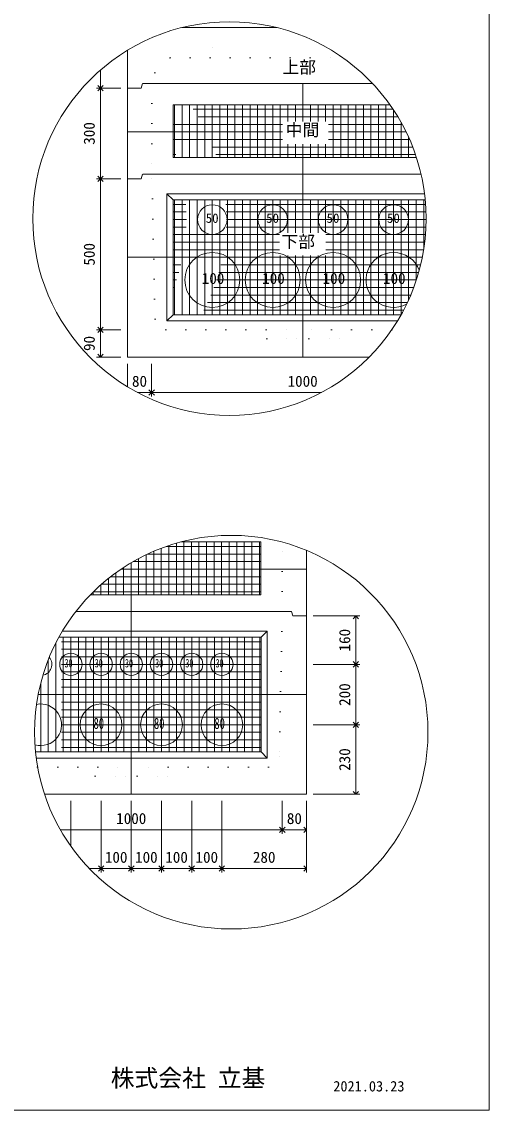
# Model space of a CAD drawing. Units: millimetres, scale not verified. Extents: x -6420 to 6420, y -3109 to 3109.
# Drawn here: x -3826 to -2340, y -2591 to 867 of the extents above; entities that cross this region are included whole.
import ezdxf
from ezdxf.enums import TextEntityAlignment as Align

# ---------------------------------------------------------------- set-up
doc = ezdxf.new("R2010")
doc.units = ezdxf.units.MM
doc.header["$LTSCALE"] = 20
for name, pattern in [('DASHED1', [1.8, 1.2, -0.6]), ('USER2', [50.8, 31.75, -6.35, 6.35, -6.35]), ('USER5', [3.185, 0.01, -3.175])]:
    doc.linetypes.add(name, pattern=pattern)
for name, color, linetype, lineweight in [('0-2_waku', 7, 'Continuous', 18), ('0-3_gaikei', 7, 'Continuous', 18), ('0-4_kakure', 7, 'DASHED1', 5), ('0-5_sunpou', 7, 'Continuous', 5), ('0-7_hole', 7, 'Continuous', 18), ('0-8_uchigawa', 6, 'Continuous', 18), ('0-D_文字１', 7, 'Continuous', 18), ('0-E_コア部分\u3000寸法補助線3', 150, 'USER2', 18), ('0-F_コア部分\u3000寸法補助線2', 150, 'USER2', 18), ('1-0_コア部分\u3000中心補助線', 1, 'Continuous', 18), ('1-1_コア部分\u3000寸法補助線', 7, 'USER2', 5), ('1-2_uchigawa2', 6, 'USER2', 18)]:
    doc.layers.add(name, color=color, linetype=linetype, lineweight=lineweight)
doc.styles.add('ＭＳ ゴシック', font='')
doc.styles.get('ＭＳ ゴシック').set_extended_font_data('MS Gothic')

# ---------------------------------------------------------------- blocks, each defined once
blk = doc.blocks.new('_Open90')
at = {"layer": '0-5_sunpou'}
blk.add_line((0, 0), (-1, 0), dxfattribs=at)
blk.add_lwpolyline([(-0.5, 0.5), (0, 0), (-0.5, -0.5)], dxfattribs=at)

msp = doc.modelspace()

# ---------------------------------------------------------------- linework, layer by layer
at = {"layer": '0-2_waku'}
for p in [(-2340.24, 3109.12), (-6420.24, -2590.88), (-6420.24, -2590.88), (-6420.24, -2590.88), (-6420.24, -2590.88)]:
    msp.add_line(p, (-2340.24, -2590.88), dxfattribs=at)
at = {"layer": '0-3_gaikei'}
for p, q in [((-3317.23, 848.27), (-3245.17, 848.27)), ((-3317.23, 848.27), (-3245.17, 848.27)), ((-3317.23, 848.27), (-3245.17, 848.27)), ((-3014.44, 848.27), (-3317.23, 848.27)), ((-3317.17, 848.27), (-3014.44, 848.27)), ((-3317.17, 848.27), (-3014.44, 848.27)), ((-3489.97, 656.27), (-3489.97, 776.28)), ((-3441.97, 670.67), (-3446.77, 656.27)), ((-2932.35, 670.67), (-3441.15, 670.67)), ((-2711.05, 670.67), (-2933.17, 670.67)), ((-3489.97, 656.27), (-3489.97, -198.13)), ((-3446.77, 656.27), (-3489.97, 656.27)), ((-3446.77, 656.27), (-3489.97, 656.27)), ((-3441.97, 382.67), (-3446.77, 368.27)), ((-2932.35, 382.67), (-3441.15, 382.67)), ((-2556.76, 382.67), (-2933.17, 382.67)), ((-3446.77, 368.27), (-3489.97, 368.27)), ((-3446.77, 368.27), (-3489.97, 368.27)), ((-3489.97, -198.13), (-2721.56, -198.13)), ((-3489.97, -198.13), (-2721.56, -198.13)), ((-3489.97, -198.13), (-2721.56, -198.13)), ((-2921.04, -1289.58), (-2921.04, -812.31)), ((-2969.04, -1006.38), (-2964.24, -1020.78)), ((-2921.04, -1020.78), (-2964.24, -1020.78))]:
    msp.add_line(p, q, dxfattribs=at)
for points in [[(-3753.45, -1587.18), (-2921.04, -1587.18), (-2921.04, -1020.78)], [(-3741.26, -1587.18), (-2921.04, -1587.18), (-2921.04, -1020.78)], [(-2969.04, -1006.38), (-3477.84, -1006.38), (-3653.92, -1006.38)]]:
    msp.add_lwpolyline(points, dxfattribs=at)
at = {"layer": '0-4_kakure', "linetype": 'USER5', "lineweight": 18}
for p, q in [((-3221.17, 848.27), (-3221.17, 864.42)), ((-3221.17, 848.27), (-3221.17, 752.27)), ((-3402.75, 704.27), (-3354.75, 752.27)), ((-3354.75, 752.27), (-2805.05, 752.27)), ((-3402.75, 704.27), (-3412.35, 670.67)), ((-3412.35, 670.67), (-3412.35, 382.67)), ((-3402.44, -78.13), (-3412.35, 382.67)), ((-3402.44, -78.13), (-3368.11, -111.73)), ((-3368.11, -111.73), (-2932.35, -111.73)), ((-3047.55, -140.53), (-3076.35, -111.73)), ((-2650.16, -111.73), (-2932.35, -111.73)), ((-2817.15, -140.53), (-2788.35, -111.73)), ((-3047.55, -140.53), (-2951.55, -140.53)), ((-2951.55, -140.53), (-2947.71, -198.13)), ((-2913.15, -140.53), (-2916.99, -198.13)), ((-2913.15, -140.53), (-2817.15, -140.53)), ((-2997.83, -1006.38), (-2997.83, -786.2)), ((-2997.83, -1006.38), (-3007.74, -1467.18)), ((-3007.74, -1467.18), (-3042.07, -1500.78)), ((-3775.48, -1500.78), (-3477.83, -1500.78)), ((-3593.03, -1529.58), (-3621.83, -1500.78)), ((-3042.07, -1500.78), (-3477.83, -1500.78)), ((-3362.63, -1529.58), (-3333.83, -1500.78)), ((-3593.03, -1529.58), (-3497.03, -1529.58)), ((-3497.03, -1529.58), (-3493.19, -1587.18)), ((-3458.63, -1529.58), (-3462.47, -1587.18)), ((-3458.63, -1529.58), (-3362.63, -1529.58))]:
    msp.add_line(p, q, dxfattribs=at)
at = {"layer": '0-5_sunpou', "color": 150, "lineweight": 18}
for p, q in [((-3575.72, 713.76), (-3575.72, 673.55)), ((-3511.09, 656.27), (-3588.2, 656.27)), ((-3532.21, 656.27), (-3588.2, 656.27)), ((-3575.72, 638.99), (-3575.72, 385.55)), ((-3511.09, 368.27), (-3588.2, 368.27)), ((-3511.09, 368.27), (-3588.2, 368.27)), ((-3575.72, 350.99), (-3575.72, -94.45)), ((-3511.09, -111.73), (-3588.2, -111.73)), ((-3532.21, -111.73), (-3588.2, -111.73)), ((-3575.72, -129.01), (-3575.72, -180.85)), ((-3511.09, -198.13), (-3588.2, -198.13)), ((-3489.97, -219.25), (-3489.97, -292.87)), ((-3413.17, -219.25), (-3413.17, -323.33)), ((-3413.17, -219.25), (-3413.17, -323.33)), ((-3458.26, -310.85), (-3430.45, -310.85)), ((-3395.89, -310.85), (-2873.41, -310.85)), ((-2899.92, -1020.78), (-2751.5, -1020.78)), ((-2763.98, -1038.06), (-2763.98, -1157.1)), ((-2899.92, -1174.38), (-2751.5, -1174.38)), ((-2899.92, -1174.38), (-2751.5, -1174.38)), ((-2763.98, -1191.66), (-2763.98, -1349.1)), ((-2899.92, -1366.38), (-2751.5, -1366.38)), ((-2899.92, -1366.38), (-2751.5, -1366.38)), ((-2763.98, -1383.66), (-2763.98, -1569.9)), ((-2899.92, -1587.18), (-2751.5, -1587.18)), ((-3669.83, -1608.3), (-3669.83, -1752.04)), ((-3573.83, -1608.3), (-3573.83, -1835.58)), ((-3573.83, -1608.3), (-3573.83, -1835.58)), ((-3477.83, -1608.3), (-3477.83, -1835.58)), ((-3477.83, -1608.3), (-3477.83, -1835.58)), ((-3381.83, -1608.3), (-3381.83, -1835.58)), ((-3381.83, -1608.3), (-3381.83, -1835.58)), ((-3285.83, -1608.3), (-3285.83, -1835.58)), ((-3285.83, -1608.3), (-3285.83, -1835.58)), ((-3189.83, -1608.3), (-3189.83, -1835.58)), ((-3189.83, -1608.3), (-3189.83, -1835.58)), ((-2997.84, -1608.3), (-2997.84, -1712.39)), ((-2997.84, -1608.3), (-2997.84, -1712.39)), ((-2921.04, -1608.3), (-2921.04, -1712.39)), ((-2921.04, -1608.3), (-2921.04, -1835.58)), ((-3703.12, -1699.91), (-3015.12, -1699.91)), ((-2980.56, -1699.91), (-2938.32, -1699.91)), ((-3610.99, -1823.1), (-3591.11, -1823.1)), ((-3556.55, -1823.1), (-3495.11, -1823.1)), ((-3460.55, -1823.1), (-3399.11, -1823.1)), ((-3364.55, -1823.1), (-3303.11, -1823.1)), ((-3268.55, -1823.1), (-3207.11, -1823.1)), ((-3172.55, -1823.1), (-2938.32, -1823.1))]:
    msp.add_line(p, q, dxfattribs=at)
for centre in [(-3165.83, 241.71), (-3160.22, -1389.92)]:
    msp.add_circle(centre, 625.17, dxfattribs=at)
at = {"layer": '0-7_hole'}
for centre, radius in [((-3220.35, 238.67), 47.04), ((-3028.35, 238.67), 47.04), ((-2836.35, 238.67), 47.04), ((-2644.35, 238.67), 47.04), ((-3220.35, 46.67), 87.36), ((-3028.35, 46.67), 87.36), ((-2836.35, 46.67), 87.36), ((-3669.83, -1174.38), 35.52), ((-3573.83, -1174.38), 35.52), ((-3477.83, -1174.38), 35.52), ((-3381.83, -1174.38), 35.52), ((-3285.83, -1174.38), 35.52), ((-3189.83, -1174.38), 35.52), ((-3573.83, -1366.38), 66.24), ((-3381.83, -1366.38), 66.24), ((-3189.83, -1366.38), 66.24)]:
    msp.add_circle(centre, radius, dxfattribs=at)
for centre, radius, start, end in [((-2644.35, 46.67), 87.36, 20.66629, 298.32089), ((-3765.83, -1174.38), 35.52, 281.59033, 39.2294), ((-3765.83, -1366.38), 66.24, 253.99064, 101.55918)]:
    msp.add_arc(centre, radius, start, end, dxfattribs=at)
at = {"layer": '0-8_uchigawa'}
for p, q in [((-3364.35, 320.27), (-3345.15, 301.07)), ((-3364.35, -82.93), (-3364.35, 320.27)), ((-3345.15, 301.07), (-2932.35, 301.07)), ((-3345.15, -63.73), (-3345.15, 301.07)), ((-2932.35, 301.07), (-2543.49, 301.07)), ((-3364.35, -82.93), (-3345.15, -63.73)), ((-3345.15, -63.73), (-2620.36, -63.73)), ((-3364.35, -82.93), (-2631.56, -82.93)), ((-3045.83, -1471.98), (-3045.83, -1068.78)), ((-3065.03, -1452.78), (-3065.03, -1087.98)), ((-3782.22, -1452.78), (-3065.03, -1452.78)), ((-3779.98, -1471.98), (-3045.83, -1471.98)), ((-3045.83, -1471.98), (-3065.03, -1452.78))]:
    msp.add_line(p, q, dxfattribs=at)
for points in [[(-3364.35, 320.27), (-2932.35, 320.27), (-2545.62, 320.27)], [(-3707.65, -1087.98), (-3477.83, -1087.98), (-3065.03, -1087.98), (-3045.83, -1068.78)], [(-3696.61, -1068.78), (-3477.83, -1068.78), (-3045.83, -1068.78)]]:
    msp.add_lwpolyline(points, dxfattribs=at)
at = {"layer": '0-E_コア部分\u3000寸法補助線3'}
for p, q in [((-3340.35, 435.47), (-3340.35, 603.47)), ((-3292.35, 435.47), (-3292.35, 603.47)), ((-3244.35, 435.47), (-3244.35, 603.47)), ((-3196.35, 435.47), (-3196.35, 603.47)), ((-3148.35, 435.47), (-3148.35, 603.47)), ((-3100.35, 435.47), (-3100.35, 603.47)), ((-3052.35, 435.47), (-3052.35, 603.47)), ((-3004.35, 435.47), (-3004.35, 603.47)), ((-2956.35, 550.44), (-2956.35, 603.47)), ((-2908.35, 550.44), (-2908.35, 603.47)), ((-2860.35, 550.44), (-2860.35, 603.47)), ((-2812.35, 435.47), (-2812.35, 603.47)), ((-2764.35, 435.47), (-2764.35, 603.47)), ((-2716.35, 435.47), (-2716.35, 603.47)), ((-2668.35, 435.47), (-2668.35, 603.47)), ((-2997.68, 541.07), (-3345.15, 541.07)), ((-2617, 541.07), (-2850.8, 541.07)), ((-2620.35, 435.47), (-2620.35, 547.14)), ((-2997.68, 493.07), (-3345.15, 493.07)), ((-2593.42, 493.07), (-2850.8, 493.07)), ((-2956.35, 435.47), (-2956.35, 478.57)), ((-2908.35, 435.47), (-2908.35, 478.57)), ((-2860.35, 435.47), (-2860.35, 478.57)), ((-2572.35, 435.47), (-2572.35, 438.22)), ((-2542.28, 286.67), (-3345.15, 286.67)), ((-3340.35, -63.73), (-3340.35, 301.07)), ((-3292.35, -63.73), (-3292.35, 301.07)), ((-3244.35, -63.73), (-3244.35, 301.07)), ((-3196.35, -63.73), (-3196.35, 301.07)), ((-3148.35, -63.73), (-3148.35, 301.07)), ((-3100.35, -63.73), (-3100.35, 301.07)), ((-3052.35, -63.73), (-3052.35, 301.07)), ((-3004.35, 196.04), (-3004.35, 301.07)), ((-2956.35, 196.04), (-2956.35, 301.07)), ((-2908.35, 196.04), (-2908.35, 301.07)), ((-2860.35, 196.04), (-2860.35, 301.07)), ((-2812.35, -63.73), (-2812.35, 301.07)), ((-2764.35, -63.73), (-2764.35, 301.07)), ((-2716.35, -63.73), (-2716.35, 301.07)), ((-2668.35, -63.73), (-2668.35, 301.07)), ((-2620.35, -63.73), (-2620.35, 301.07)), ((-2572.35, 45.19), (-2572.35, 301.07)), ((-2540.67, 238.67), (-3345.15, 238.67)), ((-3006.52, 190.67), (-3345.15, 190.67)), ((-2542.75, 190.67), (-2859.63, 190.67)), ((-3006.52, 142.67), (-3345.15, 142.67)), ((-2548.56, 142.67), (-2859.63, 142.67)), ((-3004.35, -63.73), (-3004.35, 124.17)), ((-2956.35, -63.73), (-2956.35, 124.17)), ((-2908.35, -63.73), (-2908.35, 124.17)), ((-2860.35, -63.73), (-2860.35, 124.17)), ((-2558.2, 94.67), (-3345.15, 94.67)), ((-2571.87, 46.67), (-3345.15, 46.67)), ((-2589.84, -1.33), (-3345.15, -1.33)), ((-2612.54, -49.33), (-3345.15, -49.33)), ((-3310.65, -953.58), (-3310.65, -785.58)), ((-3262.65, -953.58), (-3262.65, -785.58)), ((-3214.65, -953.58), (-3214.65, -785.58)), ((-3166.65, -953.58), (-3166.65, -785.58)), ((-3118.65, -953.58), (-3118.65, -785.58)), ((-3070.65, -953.58), (-3070.65, -785.58)), ((-3406.65, -953.58), (-3406.65, -815.36)), ((-3358.65, -953.58), (-3358.65, -797.07)), ((-3065.85, -847.98), (-3471.91, -847.98)), ((-3454.65, -953.58), (-3454.65, -838.42)), ((-3065.85, -895.98), (-3543.46, -895.98)), ((-3502.65, -953.58), (-3502.65, -866.87)), ((-3550.65, -953.58), (-3550.65, -901.65)), ((-3598.65, -953.58), (-3598.65, -944.25)), ((-3065.03, -1102.38), (-3715.35, -1102.38)), ((-3693.83, -1452.78), (-3693.83, -1087.98)), ((-3645.83, -1452.78), (-3645.83, -1087.98)), ((-3597.83, -1452.78), (-3597.83, -1087.98)), ((-3549.83, -1452.78), (-3549.83, -1087.98)), ((-3501.83, -1452.78), (-3501.83, -1087.98)), ((-3453.83, -1452.78), (-3453.83, -1087.98)), ((-3405.83, -1452.78), (-3405.83, -1087.98)), ((-3357.83, -1452.78), (-3357.83, -1087.98)), ((-3309.83, -1452.78), (-3309.83, -1087.98)), ((-3261.83, -1452.78), (-3261.83, -1087.98)), ((-3213.83, -1452.78), (-3213.83, -1087.98)), ((-3165.83, -1452.78), (-3165.83, -1087.98)), ((-3117.83, -1452.78), (-3117.83, -1087.98)), ((-3069.83, -1452.78), (-3069.83, -1087.98)), ((-3741.83, -1452.78), (-3741.83, -1160.64)), ((-3065.03, -1150.38), (-3737.68, -1150.38)), ((-3065.03, -1198.38), (-3755.33, -1198.38)), ((-3065.03, -1246.38), (-3768.69, -1246.38)), ((-3065.03, -1294.38), (-3778.05, -1294.38)), ((-3065.03, -1342.38), (-3783.58, -1342.38)), ((-3065.03, -1390.38), (-3785.39, -1390.38)), ((-3065.03, -1438.38), (-3783.51, -1438.38))]:
    msp.add_line(p, q, dxfattribs=at)
at = {"layer": '0-F_コア部分\u3000寸法補助線2'}
for p, q in [((-3316.35, 435.47), (-3316.35, 603.47)), ((-3268.35, 435.47), (-3268.35, 603.47)), ((-3220.35, 435.47), (-3220.35, 603.47)), ((-3172.35, 435.47), (-3172.35, 603.47)), ((-3076.35, 435.47), (-3076.35, 603.47)), ((-2980.35, 550.44), (-2980.35, 603.47)), ((-2884.35, 550.44), (-2884.35, 603.47)), ((-2788.35, 435.47), (-2788.35, 603.47)), ((-2692.35, 435.47), (-2692.35, 603.47)), ((-2630.79, 565.07), (-3345.15, 565.07)), ((-2596.35, 435.47), (-2596.35, 499.64)), ((-2583.47, 469.07), (-3345.15, 469.07)), ((-2980.35, 435.47), (-2980.35, 478.57)), ((-2884.35, 435.47), (-2884.35, 478.57)), ((-3268.35, -63.73), (-3268.35, 301.07)), ((-3220.35, -63.73), (-3220.35, 301.07)), ((-3172.35, -63.73), (-3172.35, 301.07)), ((-3076.35, -63.73), (-3076.35, 301.07)), ((-2980.35, 196.04), (-2980.35, 301.07)), ((-2884.35, 196.04), (-2884.35, 301.07)), ((-2788.35, -63.73), (-2788.35, 301.07)), ((-2692.35, -63.73), (-2692.35, 301.07)), ((-2596.35, -16.23), (-2596.35, 301.07)), ((-2541.02, 262.67), (-3345.15, 262.67)), ((-3006.52, 166.67), (-3345.15, 166.67)), ((-2545.18, 166.67), (-2859.63, 166.67)), ((-2980.35, -63.73), (-2980.35, 124.17)), ((-2884.35, -63.73), (-2884.35, 124.17)), ((-2564.52, 70.67), (-3345.15, 70.67)), ((-2600.57, -25.33), (-3345.15, -25.33)), ((-3334.65, -953.58), (-3334.65, -789.57)), ((-3238.65, -953.58), (-3238.65, -785.58)), ((-3142.65, -953.58), (-3142.65, -785.58)), ((-3430.65, -953.58), (-3430.65, -826.26)), ((-3065.85, -823.98), (-3425.85, -823.98)), ((-3526.65, -953.58), (-3526.65, -883.39)), ((-3065.85, -919.98), (-3572.54, -919.98)), ((-3621.83, -1452.78), (-3621.83, -1087.98)), ((-3525.83, -1452.78), (-3525.83, -1087.98)), ((-3429.83, -1452.78), (-3429.83, -1087.98)), ((-3333.83, -1452.78), (-3333.83, -1087.98)), ((-3237.83, -1452.78), (-3237.83, -1087.98)), ((-3141.83, -1452.78), (-3141.83, -1087.98)), ((-3065.03, -1126.38), (-3727.13, -1126.38)), ((-3717.83, -1452.78), (-3717.83, -1107.24)), ((-3765.83, -1452.78), (-3765.83, -1234.76)), ((-3065.03, -1222.38), (-3762.53, -1222.38)), ((-3065.03, -1318.38), (-3781.29, -1318.38)), ((-3065.03, -1414.38), (-3784.91, -1414.38))]:
    msp.add_line(p, q, dxfattribs=at)
at = {"layer": '1-0_コア部分\u3000中心補助線'}
for p, q in [((-2932.35, 550.44), (-2932.35, 670.67)), ((-2997.68, 517.07), (-3489.97, 517.07)), ((-2604.57, 517.07), (-2850.8, 517.07)), ((-2932.35, 382.67), (-2932.35, 478.57)), ((-2932.35, 196.04), (-2932.35, 382.67)), ((-3489.15, 118.67), (-2552.89, 118.67)), ((-2932.35, -198.13), (-2932.35, 124.17)), ((-3478.65, -1006.38), (-3478.65, -851.92)), ((-2922.67, -871.98), (-3510.34, -871.98)), ((-3477.83, -1587.18), (-3477.83, -1006.38)), ((-3773.86, -1270.38), (-2921.03, -1270.38))]:
    msp.add_line(p, q, dxfattribs=at)
at = {"layer": '1-1_コア部分\u3000寸法補助線'}
for p, q in [((-2646.05, 589.07), (-3345.15, 589.07)), ((-3316.35, 435.47), (-3316.35, 603.47)), ((-3220.35, 435.47), (-3220.35, 603.47)), ((-3124.35, 435.47), (-3124.35, 603.47)), ((-3028.35, 435.47), (-3028.35, 603.47)), ((-2836.35, 435.47), (-2836.35, 603.47)), ((-2740.35, 435.47), (-2740.35, 603.47)), ((-2644.35, 435.47), (-2644.35, 586.52)), ((-2574.66, 445.07), (-3345.15, 445.07)), ((-3316.35, -63.73), (-3316.35, 301.07)), ((-3220.35, -63.73), (-3220.35, 301.07)), ((-3124.35, -63.73), (-3124.35, 301.07)), ((-3028.35, -63.73), (-3028.35, 301.07)), ((-2836.35, -63.73), (-2836.35, 301.07)), ((-2740.35, -63.73), (-2740.35, 301.07)), ((-2644.35, -63.73), (-2644.35, 301.07)), ((-2548.35, 143.96), (-2548.35, 301.07)), ((-2541.25, 214.67), (-3345.15, 214.67)), ((-2580.29, 22.67), (-3345.15, 22.67)), ((-3286.65, -953.58), (-3286.65, -785.58)), ((-3190.65, -953.58), (-3190.65, -785.58)), ((-3094.65, -953.58), (-3094.65, -785.58)), ((-3382.65, -953.58), (-3382.65, -805.65)), ((-3065.85, -799.98), (-3367.15, -799.98)), ((-3574.65, -953.58), (-3574.65, -921.85)), ((-3065.85, -943.98), (-3598.38, -943.98)), ((-3669.83, -1452.78), (-3669.83, -1087.98)), ((-3573.83, -1452.78), (-3573.83, -1087.98)), ((-3381.83, -1452.78), (-3381.83, -1087.98)), ((-3285.83, -1452.78), (-3285.83, -1087.98)), ((-3189.83, -1452.78), (-3189.83, -1087.98)), ((-3093.83, -1452.78), (-3093.83, -1087.98)), ((-3065.03, -1174.38), (-3747.06, -1174.38)), ((-3765.83, -1452.78), (-3765.83, -1234.76)), ((-3065.03, -1366.38), (-3784.95, -1366.38))]:
    msp.add_line(p, q, dxfattribs=at)
at = {"layer": '1-2_uchigawa2'}
for p, q in [((-3345.15, 603.47), (-2932.35, 603.47)), ((-3345.15, 603.47), (-3345.15, 435.47)), ((-2655.96, 603.47), (-2932.35, 603.47)), ((-3345.15, 435.47), (-2932.35, 435.47)), ((-2571.45, 435.47), (-2932.35, 435.47)), ((-3065.85, -785.58), (-3320.29, -785.58)), ((-3065.85, -785.58), (-3065.85, -953.58)), ((-3607.94, -953.58), (-3478.65, -953.58)), ((-3065.85, -953.58), (-3478.65, -953.58))]:
    msp.add_line(p, q, dxfattribs=at)

# ---------------------------------------------------------------- block references
at = {"layer": '0-5_sunpou', "xscale": 17.28, "yscale": 17.28}
for p, rotation in [((-3575.72, 656.27), 270), ((-3575.72, 656.27), 90), ((-3575.72, 368.27), 270), ((-3575.72, 368.27), 90), ((-3575.72, -111.73), 270), ((-3575.72, -111.73), 90), ((-3575.72, -198.13), 270), ((-3413.17, -310.85), 180), ((-2763.98, -1020.78), 90), ((-2763.98, -1174.38), 270), ((-2763.98, -1174.38), 90), ((-2763.98, -1366.38), 270), ((-2763.98, -1366.38), 90), ((-2763.98, -1587.18), 270), ((-2997.84, -1699.91), 180), ((-3573.83, -1823.1), 180), ((-3477.83, -1823.1), 180), ((-3381.83, -1823.1), 180), ((-3285.83, -1823.1), 180), ((-3189.83, -1823.1), 180)]:
    msp.add_blockref('_Open90', p, dxfattribs=dict(at, rotation=rotation))
for p in [(-3413.17, -310.85), (-2997.84, -1699.91), (-2921.04, -1699.91), (-3573.83, -1823.1), (-3477.83, -1823.1), (-3381.83, -1823.1), (-3285.83, -1823.1), (-3189.83, -1823.1), (-2921.04, -1823.1)]:
    msp.add_blockref('_Open90', p, dxfattribs=at)

# ---------------------------------------------------------------- texts
at = {"layer": '0-5_sunpou', "style": 'ＭＳ ゴシック'}
for s, p in [('300', (-3583.4, 476.27)), ('500', (-3583.4, 92.27)), ('90', (-3583.4, -178.93)), ('160', (-2771.66, -1133.58)), ('200', (-2771.66, -1306.38)), ('230', (-2771.66, -1512.78))]:
    msp.add_text(s, height=35.19, rotation=90, dxfattribs=at).set_placement(p, align=Align.BOTTOM_LEFT)
for s, p in [('80', (-3475.57, -303.17)), ('1000', (-2981.17, -303.17)), ('1000', (-3525.84, -1692.23)), ('80', (-2983.44, -1692.23)), ('100', (-3561.83, -1815.42)), ('100', (-3465.83, -1815.42)), ('100', (-3369.83, -1815.42)), ('100', (-3273.83, -1815.42)), ('280', (-3091.43, -1815.42))]:
    msp.add_text(s, height=35.19, dxfattribs=at).set_placement(p, align=Align.BOTTOM_LEFT)
at = {"layer": '0-D_文字１', "style": 'ＭＳ ゴシック'}
for s, height, p in [('上部', 39.1, (-2997.43, 691.42)), ('中間', 39.1, (-2987.13, 492.13)), ('50', 29.91, (-3241.08, 219.14)), ('50', 29.91, (-3049.08, 219.14)), ('50', 29.91, (-2857.08, 219.14)), ('50', 29.91, (-2665.08, 219.14)), ('下部', 39.1, (-3000.77, 137.12)), ('100', 35.19, (-3253.9, 23.46)), ('100', 35.19, (-3061.9, 23.46)), ('100', 35.19, (-2869.9, 23.46)), ('100', 35.19, (-2677.9, 23.46)), ('株式会社 立基', 55.43, (-3543.21, -2532.9)), ('2021.03.23', 33.26, (-2835.86, -2541.18))]:
    msp.add_text(s, height=height, dxfattribs=at).set_placement(p, align=Align.BOTTOM_LEFT)
at = {"layer": '0-D_文字１', "style": 'ＭＳ ゴシック', "width": 0.7}
for s, height, p in [('30', 26.92, (-3690, -1192.18)), ('30', 26.92, (-3594, -1192.18)), ('30', 26.92, (-3498, -1192.18)), ('30', 26.92, (-3402, -1192.18)), ('30', 26.92, (-3306, -1192.18)), ('30', 26.92, (-3210, -1192.18)), ('80', 35.19, (-3597.9, -1390.08)), ('80', 35.19, (-3405.9, -1390.08)), ('80', 35.19, (-3213.9, -1390.08))]:
    msp.add_text(s, height=height, dxfattribs=at).set_placement(p, align=Align.BOTTOM_LEFT)

doc.saveas('drawing.dxf')
